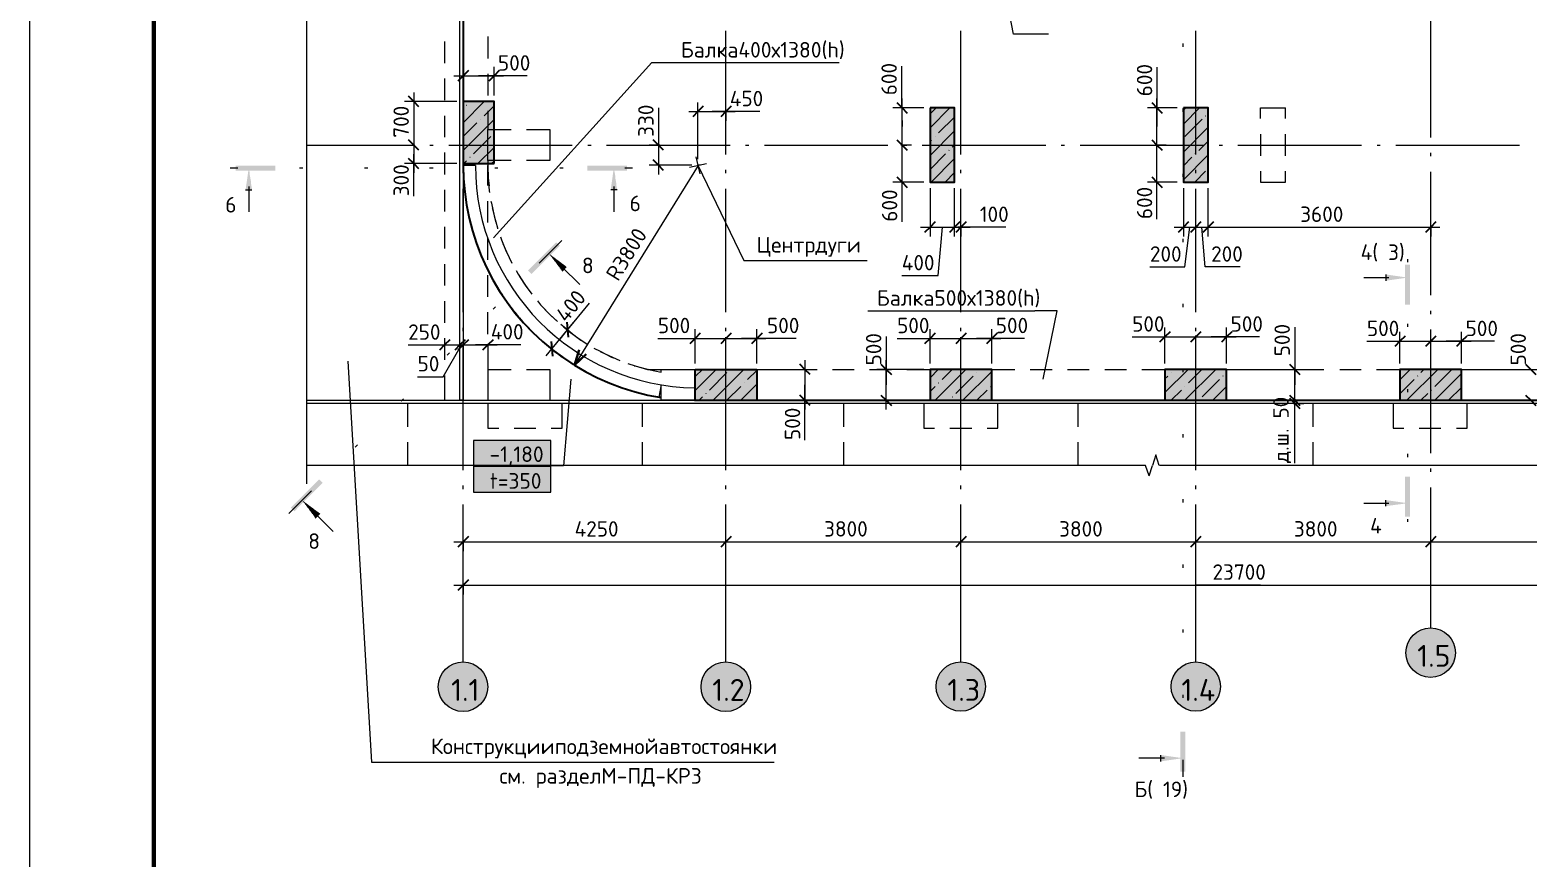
# Model space of a CAD drawing. Header units: millimetres. Extents: x -7003 to 53088, y -45042 to 39047.
# Drawn here: x -7003 to 17225, y -4392 to 8998 of the extents above; entities that cross this region are included whole.
import ezdxf

# ---------------------------------------------------------------- set-up
doc = ezdxf.new("R2010")
doc.units = ezdxf.units.MM
doc.styles.add('PDF ISOCPEUR', font='isocpeur.ttf')

msp = doc.modelspace()

# ---------------------------------------------------------------- hatches: boundary and pattern name
at = {"transparency": 33554559}
for points in [[(-3413, 6441), (-3418, 6441), (-3418, 6471), (-3422, 6471), (-3422, 6500), (-3426, 6500), (-3426, 6530), (-3430, 6530), (-3430, 6560), (-3435, 6560), (-3435, 6589), (-3439, 6589), (-3439, 6619), (-3443, 6619), (-3443, 6649), (-3447, 6649), (-3447, 6678), (-3451, 6678), (-3451, 6708), (-3456, 6708), (-3456, 6737), (-3460, 6737), (-3460, 6767), (-3464, 6767), (-3468, 6742), (-3515, 6416), (-3413, 6412)], [(2491, 6441), (2487, 6441), (2487, 6471), (2483, 6471), (2483, 6500), (2479, 6500), (2479, 6530), (2474, 6530), (2474, 6560), (2470, 6560), (2470, 6589), (2466, 6589), (2466, 6619), (2462, 6619), (2462, 6649), (2457, 6649), (2457, 6678), (2453, 6678), (2453, 6708), (2449, 6708), (2449, 6737), (2445, 6737), (2445, 6767), (2441, 6767), (2436, 6742), (2390, 6416), (2491, 6412)], [(1564, 5510), (1514, 5561), (1505, 5561), (1052, 5108), (1111, 5049), (1111, 5053), (1560, 5502)], [(15249, 4998), (14952, 5040), (14923, 5040), (14923, 4943), (15249, 4989), (15274, 4994)], [(-2271, 1675), (-2321, 1726), (-2330, 1726), (-2783, 1273), (-2723, 1214), (-2723, 1218), (-2275, 1667)], [(15249, 1349), (14952, 1392), (14923, 1392), (14923, 1298), (14991, 1307), (15020, 1311), (15054, 1315), (15084, 1320), (15118, 1324), (15147, 1328), (15181, 1332), (15211, 1337), (15245, 1341), (15274, 1345)], [(11642, -2778), (11317, -2731), (11287, -2731), (11287, -2829)]]:
    msp.add_hatch(color=7, dxfattribs=at).paths.add_polyline_path(points)
h = msp.add_hatch(color=7, dxfattribs=at)
h.paths.add_polyline_path([(1395, 5375), (1395, 5379), (1391, 5379)])
h.paths.add_polyline_path([(1399, 5370), (1399, 5375), (1395, 5375)])
h.paths.add_polyline_path([(1670, 5171), (1662, 5180), (1653, 5184), (1645, 5193), (1636, 5197), (1628, 5205), (1619, 5209), (1611, 5218), (1602, 5222), (1594, 5231), (1586, 5235), (1577, 5243), (1569, 5248), (1560, 5256), (1552, 5260), (1543, 5269), (1535, 5273), (1526, 5281), (1518, 5286), (1509, 5294), (1501, 5298), (1492, 5307), (1484, 5311), (1475, 5320), (1467, 5324), (1459, 5332), (1450, 5336), (1442, 5345), (1433, 5349), (1425, 5358), (1416, 5362), (1408, 5370), (1399, 5370), (1404, 5366), (1404, 5358), (1408, 5358), (1416, 5349), (1416, 5341), (1420, 5341), (1429, 5332), (1429, 5324), (1433, 5324), (1442, 5315), (1442, 5307), (1446, 5307), (1454, 5298), (1454, 5290), (1459, 5290), (1471, 5277), (1471, 5269), (1475, 5269), (1484, 5260), (1484, 5252), (1488, 5252), (1497, 5243), (1497, 5235), (1501, 5235), (1509, 5226), (1509, 5218), (1514, 5218), (1522, 5209), (1522, 5201), (1526, 5201), (1539, 5188), (1539, 5180), (1543, 5180), (1552, 5171), (1552, 5163), (1556, 5163), (1564, 5154), (1564, 5146), (1569, 5146), (1577, 5138), (1577, 5129), (1581, 5129), (1590, 5121), (1590, 5112), (1594, 5112), (1607, 5099), (1607, 5104), (1666, 5163)])
h = msp.add_hatch(color=7, dxfattribs=at)
h.paths.add_polyline_path([(-2596, 1387), (-2596, 1392), (-2601, 1392)])
h.paths.add_polyline_path([(-2592, 1383), (-2592, 1387), (-2596, 1387)])
h.paths.add_polyline_path([(-2317, 1180), (-2326, 1188), (-2334, 1193), (-2342, 1201), (-2351, 1205), (-2359, 1214), (-2368, 1218), (-2376, 1226), (-2385, 1231), (-2393, 1239), (-2402, 1243), (-2410, 1252), (-2419, 1256), (-2427, 1265), (-2436, 1269), (-2444, 1277), (-2453, 1281), (-2461, 1290), (-2469, 1294), (-2478, 1303), (-2486, 1307), (-2495, 1315), (-2503, 1320), (-2512, 1328), (-2520, 1332), (-2529, 1341), (-2537, 1345), (-2546, 1353), (-2554, 1358), (-2563, 1366), (-2571, 1370), (-2579, 1379), (-2588, 1383), (-2592, 1383), (-2592, 1375), (-2588, 1375), (-2579, 1366), (-2579, 1358), (-2575, 1358), (-2567, 1349), (-2567, 1341), (-2563, 1341), (-2554, 1332), (-2554, 1324), (-2550, 1324), (-2541, 1315), (-2541, 1307), (-2537, 1307), (-2529, 1298), (-2529, 1290), (-2524, 1290), (-2516, 1281), (-2516, 1273), (-2512, 1273), (-2503, 1265), (-2503, 1256), (-2499, 1256), (-2491, 1248), (-2491, 1239), (-2486, 1239), (-2478, 1231), (-2478, 1222), (-2474, 1222), (-2465, 1214), (-2465, 1205), (-2461, 1205), (-2453, 1197), (-2453, 1188), (-2448, 1188), (-2440, 1180), (-2440, 1171), (-2436, 1171), (-2427, 1163), (-2427, 1155), (-2423, 1155), (-2414, 1146), (-2414, 1138), (-2410, 1138), (-2402, 1129), (-2402, 1121), (-2397, 1121), (-2385, 1108), (-2385, 1112)])
at = {"true_color": 0xffffff, "transparency": 33554559}
for points in [[(15752, -678), (15685, -670), (15617, -670), (15549, -678), (15524, -691), (15511, -695), (15494, -704), (15482, -708), (15465, -716), (15452, -721), (15443, -729), (15435, -733), (15427, -742), (15418, -746), (15410, -754), (15401, -759), (15393, -767), (15384, -771), (15376, -780), (15367, -784), (15363, -793), (15355, -801), (15350, -809), (15338, -822), (15333, -831), (15321, -843), (15316, -852), (15304, -864), (15295, -890), (15291, -898), (15287, -911), (15283, -920), (15278, -932), (15274, -941), (15270, -953), (15266, -962), (15261, -991), (15249, -1068), (15253, -1072), (15253, -1097), (15257, -1097), (15257, -1123), (15261, -1123), (15261, -1148), (15266, -1148), (15266, -1173), (15270, -1173), (15270, -1182), (15274, -1182), (15274, -1195), (15278, -1195), (15278, -1203), (15283, -1203), (15283, -1216), (15287, -1216), (15287, -1224), (15291, -1224), (15291, -1237), (15295, -1237), (15295, -1245), (15300, -1245), (15300, -1258), (15304, -1258), (15304, -1271), (15308, -1271), (15321, -1284), (15321, -1292), (15325, -1292), (15338, -1305), (15338, -1313), (15342, -1313), (15355, -1326), (15355, -1334), (15359, -1334), (15367, -1343), (15367, -1351), (15376, -1351), (15384, -1360), (15393, -1364), (15401, -1372), (15410, -1377), (15418, -1385), (15427, -1389), (15435, -1398), (15443, -1402), (15452, -1411), (15465, -1415), (15482, -1423), (15494, -1427), (15511, -1436), (15524, -1440), (15549, -1453), (15617, -1461), (15685, -1466), (15685, -1461), (15752, -1453), (15765, -1449), (15782, -1440), (15795, -1436), (15812, -1427), (15824, -1423), (15858, -1406), (15867, -1398), (15875, -1394), (15884, -1385), (15892, -1381), (15901, -1372), (15909, -1368), (15918, -1360), (15926, -1355), (15947, -1334), (15951, -1326), (15964, -1313), (15968, -1305), (15981, -1292), (15985, -1284), (15994, -1275), (16002, -1258), (16006, -1245), (16011, -1237), (16015, -1224), (16019, -1216), (16023, -1203), (16028, -1195), (16036, -1169), (16045, -1102), (16049, -1034), (16045, -1034), (16045, -1000), (16040, -1000), (16040, -966), (16036, -966), (16036, -953), (16032, -953), (16032, -941), (16028, -941), (16028, -932), (16023, -932), (16023, -920), (16019, -920), (16019, -911), (16015, -911), (16015, -898), (16011, -898), (16011, -890), (16006, -890), (16006, -877), (16002, -877), (16002, -869), (15998, -869), (15998, -860), (15989, -852), (15985, -852), (15985, -843), (15973, -831), (15968, -831), (15968, -822), (15956, -809), (15951, -809), (15951, -801), (15926, -776), (15918, -771), (15909, -763), (15901, -759), (15892, -750), (15884, -746), (15875, -738), (15867, -733), (15858, -725), (15824, -708), (15812, -704), (15795, -695), (15782, -691), (15765, -682)], [(104, -1229), (36, -1220), (-31, -1220), (-99, -1229), (-125, -1241), (-137, -1245), (-154, -1254), (-167, -1258), (-184, -1267), (-196, -1271), (-205, -1279), (-213, -1284), (-222, -1292), (-230, -1296), (-239, -1305), (-247, -1309), (-256, -1317), (-264, -1322), (-273, -1330), (-281, -1334), (-285, -1343), (-294, -1351), (-298, -1360), (-311, -1372), (-315, -1381), (-328, -1394), (-332, -1402), (-345, -1415), (-353, -1440), (-357, -1449), (-362, -1461), (-366, -1470), (-370, -1482), (-374, -1491), (-378, -1504), (-383, -1512), (-387, -1542), (-400, -1618), (-395, -1622), (-395, -1648), (-391, -1648), (-391, -1673), (-387, -1673), (-387, -1698), (-383, -1698), (-383, -1724), (-378, -1724), (-378, -1732), (-374, -1732), (-374, -1745), (-370, -1745), (-370, -1753), (-366, -1753), (-366, -1766), (-362, -1766), (-362, -1775), (-357, -1775), (-357, -1787), (-353, -1787), (-353, -1796), (-349, -1796), (-349, -1808), (-345, -1808), (-345, -1821), (-340, -1821), (-332, -1830), (-332, -1838), (-328, -1838), (-319, -1846), (-319, -1855), (-315, -1855), (-307, -1863), (-307, -1872), (-302, -1872), (-294, -1880), (-294, -1889), (-290, -1889), (-281, -1897), (-281, -1906), (-273, -1906), (-264, -1914), (-256, -1918), (-247, -1927), (-239, -1931), (-230, -1940), (-222, -1944), (-213, -1952), (-205, -1957), (-196, -1965), (-171, -1973), (-163, -1978), (-150, -1982), (-141, -1986), (-129, -1990), (-120, -1995), (-108, -1999), (-99, -2003), (-31, -2012), (36, -2016), (36, -2012), (104, -2003), (129, -1995), (138, -1990), (151, -1986), (159, -1982), (172, -1978), (180, -1973), (193, -1969), (210, -1961), (218, -1952), (227, -1948), (235, -1940), (244, -1935), (252, -1927), (261, -1923), (269, -1914), (278, -1910), (295, -1893), (299, -1885), (307, -1876), (311, -1868), (320, -1859), (324, -1851), (333, -1842), (337, -1834), (345, -1825), (354, -1808), (358, -1796), (362, -1787), (366, -1775), (371, -1766), (375, -1753), (379, -1745), (388, -1720), (396, -1652), (400, -1584), (396, -1584), (396, -1550), (392, -1550), (392, -1516), (388, -1516), (388, -1504), (383, -1504), (383, -1491), (379, -1491), (379, -1482), (375, -1482), (375, -1470), (371, -1470), (371, -1461), (366, -1461), (366, -1449), (362, -1449), (362, -1440), (358, -1440), (358, -1427), (354, -1427), (354, -1419), (350, -1419), (350, -1411), (341, -1402), (337, -1402), (337, -1394), (324, -1381), (320, -1381), (320, -1372), (307, -1360), (303, -1360), (303, -1351), (278, -1326), (269, -1322), (261, -1313), (252, -1309), (244, -1300), (235, -1296), (227, -1288), (218, -1284), (210, -1275), (176, -1258), (163, -1254), (146, -1245), (134, -1241), (117, -1233)], [(4354, -1229), (4286, -1220), (4218, -1220), (4184, -1224), (4146, -1229), (4112, -1245), (4100, -1250), (4066, -1267), (4053, -1271), (4045, -1279), (4036, -1284), (4028, -1292), (4019, -1296), (4011, -1305), (4002, -1309), (3994, -1317), (3985, -1322), (3977, -1330), (3969, -1334), (3964, -1343), (3956, -1351), (3952, -1360), (3939, -1372), (3935, -1381), (3922, -1394), (3918, -1402), (3905, -1415), (3897, -1440), (3892, -1449), (3888, -1461), (3884, -1470), (3880, -1482), (3875, -1491), (3871, -1504), (3867, -1512), (3863, -1542), (3850, -1618), (3854, -1622), (3854, -1648), (3858, -1648), (3858, -1673), (3863, -1673), (3863, -1698), (3867, -1698), (3867, -1724), (3871, -1724), (3871, -1732), (3875, -1732), (3875, -1745), (3880, -1745), (3880, -1753), (3884, -1753), (3884, -1766), (3888, -1766), (3888, -1775), (3892, -1775), (3892, -1787), (3897, -1787), (3897, -1796), (3901, -1796), (3901, -1808), (3905, -1808), (3905, -1821), (3909, -1821), (3918, -1830), (3918, -1838), (3922, -1838), (3930, -1846), (3930, -1855), (3935, -1855), (3943, -1863), (3943, -1872), (3947, -1872), (3956, -1880), (3956, -1889), (3960, -1889), (3969, -1897), (3969, -1906), (3977, -1906), (3985, -1914), (3994, -1918), (4002, -1927), (4011, -1931), (4019, -1940), (4028, -1944), (4036, -1952), (4045, -1957), (4053, -1965), (4066, -1969), (4074, -1973), (4087, -1978), (4096, -1982), (4108, -1986), (4117, -1990), (4129, -1995), (4146, -2003), (4184, -2007), (4218, -2012), (4286, -2016), (4286, -2012), (4354, -2003), (4379, -1995), (4388, -1990), (4400, -1986), (4409, -1982), (4421, -1978), (4430, -1973), (4443, -1969), (4460, -1961), (4468, -1952), (4476, -1948), (4485, -1940), (4493, -1935), (4502, -1927), (4510, -1923), (4519, -1914), (4527, -1910), (4544, -1893), (4548, -1885), (4557, -1876), (4561, -1868), (4570, -1859), (4574, -1851), (4582, -1842), (4587, -1834), (4595, -1825), (4603, -1808), (4608, -1796), (4612, -1787), (4616, -1775), (4620, -1766), (4625, -1753), (4629, -1745), (4637, -1720), (4646, -1652), (4650, -1584), (4646, -1584), (4646, -1550), (4642, -1550), (4642, -1516), (4637, -1516), (4637, -1504), (4633, -1504), (4633, -1491), (4629, -1491), (4629, -1482), (4625, -1482), (4625, -1470), (4620, -1470), (4620, -1461), (4616, -1461), (4616, -1449), (4612, -1449), (4612, -1440), (4608, -1440), (4608, -1427), (4603, -1427), (4603, -1419), (4599, -1419), (4599, -1411), (4591, -1402), (4587, -1402), (4587, -1394), (4574, -1381), (4570, -1381), (4570, -1372), (4557, -1360), (4553, -1360), (4553, -1351), (4527, -1326), (4519, -1322), (4510, -1313), (4502, -1309), (4493, -1300), (4485, -1296), (4476, -1288), (4468, -1284), (4460, -1275), (4426, -1258), (4413, -1254), (4396, -1245), (4383, -1241), (4366, -1233)], [(8155, -1229), (8087, -1220), (8019, -1220), (7985, -1224), (7947, -1229), (7922, -1241), (7909, -1245), (7892, -1254), (7880, -1258), (7863, -1267), (7850, -1271), (7837, -1284), (7829, -1288), (7816, -1300), (7808, -1305), (7795, -1317), (7786, -1322), (7778, -1330), (7770, -1334), (7765, -1343), (7757, -1351), (7753, -1360), (7740, -1372), (7736, -1381), (7723, -1394), (7719, -1402), (7706, -1415), (7702, -1427), (7693, -1444), (7689, -1457), (7681, -1474), (7676, -1487), (7664, -1512), (7659, -1550), (7651, -1618), (7655, -1622), (7655, -1656), (7659, -1656), (7659, -1690), (7664, -1690), (7664, -1724), (7668, -1724), (7668, -1732), (7672, -1732), (7672, -1741), (7676, -1741), (7676, -1749), (7681, -1749), (7681, -1762), (7685, -1762), (7685, -1770), (7689, -1770), (7689, -1779), (7693, -1779), (7693, -1791), (7698, -1791), (7698, -1800), (7702, -1800), (7702, -1808), (7706, -1808), (7706, -1821), (7710, -1821), (7719, -1830), (7719, -1838), (7723, -1838), (7731, -1846), (7731, -1855), (7736, -1855), (7744, -1863), (7744, -1872), (7748, -1872), (7757, -1880), (7757, -1889), (7761, -1889), (7770, -1897), (7770, -1906), (7778, -1906), (7786, -1914), (7795, -1918), (7808, -1931), (7816, -1935), (7829, -1948), (7837, -1952), (7850, -1965), (7875, -1973), (7884, -1978), (7897, -1982), (7905, -1986), (7918, -1990), (7926, -1995), (7939, -1999), (7947, -2003), (7985, -2007), (8019, -2012), (8087, -2016), (8087, -2012), (8155, -2003), (8180, -1995), (8189, -1990), (8201, -1986), (8210, -1982), (8222, -1978), (8231, -1973), (8244, -1969), (8261, -1961), (8269, -1952), (8277, -1948), (8290, -1935), (8299, -1931), (8311, -1918), (8320, -1914), (8341, -1893), (8345, -1885), (8354, -1876), (8358, -1868), (8366, -1859), (8371, -1851), (8379, -1842), (8383, -1834), (8392, -1825), (8409, -1791), (8413, -1779), (8421, -1762), (8426, -1749), (8434, -1732), (8438, -1720), (8447, -1652), (8451, -1584), (8447, -1584), (8447, -1550), (8443, -1550), (8443, -1516), (8438, -1516), (8438, -1504), (8434, -1504), (8434, -1495), (8430, -1495), (8430, -1487), (8426, -1487), (8426, -1474), (8421, -1474), (8421, -1466), (8417, -1466), (8417, -1457), (8413, -1457), (8413, -1444), (8409, -1444), (8409, -1436), (8404, -1436), (8404, -1427), (8400, -1427), (8400, -1419), (8396, -1419), (8396, -1411), (8388, -1402), (8383, -1402), (8383, -1394), (8371, -1381), (8366, -1381), (8366, -1372), (8354, -1360), (8349, -1360), (8349, -1351), (8320, -1322), (8311, -1317), (8299, -1305), (8290, -1300), (8277, -1288), (8269, -1284), (8261, -1275), (8227, -1258), (8214, -1254), (8197, -1245), (8184, -1241), (8167, -1233)], [(11956, -1229), (11888, -1220), (11816, -1220), (11748, -1229), (11723, -1241), (11710, -1245), (11693, -1254), (11681, -1258), (11664, -1267), (11651, -1271), (11642, -1279), (11634, -1284), (11626, -1292), (11617, -1296), (11609, -1305), (11600, -1309), (11592, -1317), (11583, -1322), (11575, -1330), (11566, -1334), (11562, -1343), (11554, -1351), (11549, -1360), (11537, -1372), (11532, -1381), (11520, -1394), (11515, -1402), (11503, -1415), (11494, -1440), (11490, -1449), (11486, -1461), (11482, -1470), (11477, -1482), (11473, -1491), (11469, -1504), (11465, -1512), (11460, -1550), (11452, -1618), (11456, -1622), (11456, -1656), (11460, -1656), (11460, -1690), (11465, -1690), (11465, -1724), (11469, -1724), (11469, -1732), (11473, -1732), (11473, -1745), (11477, -1745), (11477, -1753), (11482, -1753), (11482, -1766), (11486, -1766), (11486, -1775), (11490, -1775), (11490, -1787), (11494, -1787), (11494, -1796), (11499, -1796), (11499, -1808), (11503, -1808), (11503, -1821), (11507, -1821), (11515, -1830), (11515, -1838), (11520, -1838), (11528, -1846), (11528, -1855), (11532, -1855), (11541, -1863), (11541, -1872), (11545, -1872), (11554, -1880), (11554, -1889), (11558, -1889), (11566, -1897), (11566, -1906), (11575, -1906), (11583, -1914), (11592, -1918), (11600, -1927), (11609, -1931), (11617, -1940), (11626, -1944), (11634, -1952), (11642, -1957), (11651, -1965), (11676, -1973), (11685, -1978), (11697, -1982), (11706, -1986), (11719, -1990), (11727, -1995), (11740, -1999), (11748, -2003), (11816, -2012), (11888, -2016), (11888, -2012), (11956, -2003), (11981, -1995), (11990, -1990), (12002, -1986), (12011, -1982), (12023, -1978), (12032, -1973), (12045, -1969), (12062, -1961), (12070, -1952), (12078, -1948), (12091, -1935), (12100, -1931), (12112, -1918), (12121, -1914), (12142, -1893), (12146, -1885), (12155, -1876), (12159, -1868), (12167, -1859), (12172, -1851), (12180, -1842), (12184, -1834), (12193, -1825), (12210, -1791), (12214, -1779), (12222, -1762), (12227, -1749), (12235, -1732), (12239, -1720), (12248, -1652), (12252, -1584), (12248, -1584), (12248, -1550), (12244, -1550), (12244, -1516), (12239, -1516), (12239, -1504), (12235, -1504), (12235, -1495), (12231, -1495), (12231, -1487), (12227, -1487), (12227, -1474), (12222, -1474), (12222, -1466), (12218, -1466), (12218, -1457), (12214, -1457), (12214, -1444), (12210, -1444), (12210, -1436), (12205, -1436), (12205, -1427), (12201, -1427), (12201, -1419), (12197, -1419), (12197, -1411), (12188, -1402), (12184, -1402), (12184, -1394), (12172, -1381), (12167, -1381), (12167, -1372), (12155, -1360), (12150, -1360), (12150, -1351), (12121, -1322), (12112, -1317), (12100, -1305), (12091, -1300), (12078, -1288), (12070, -1284), (12062, -1275), (12028, -1258), (12015, -1254), (11998, -1245), (11985, -1241), (11968, -1233)]]:
    msp.add_hatch(color=7, dxfattribs=at).paths.add_polyline_path(points)

# ---------------------------------------------------------------- linework, layer by layer
at = {"color": 7, "lineweight": 20}
msp.add_lwpolyline([(-7003, -45042), (-7003, 39046)], dxfattribs=at)
at = {"color": 7, "lineweight": 80}
msp.add_lwpolyline([(51890, 38550), (51890, -44539), (-5002, -44539), (-5002, 38550)], close=True, dxfattribs=at)
at = {"color": 253, "lineweight": 9, "true_color": 0xaaaaaa}
for points in [[(-48, 3010), (-48, 34066), (-2533, 34066)], [(-2533, 3010), (-48, 3010)], [(-899, 2960), (-2533, 2960)], [(2902, 2960), (-899, 2960)], [(6153, 2960), (2902, 2960)], [(9950, 2960), (6153, 2960)], [(13743, 2960), (9950, 2960)], [(17540, 2960), (13743, 2960)]]:
    msp.add_lwpolyline(points, dxfattribs=at)
at = {"color": 9, "lineweight": 9, "true_color": 0xc0c0c0}
for points in [[(-2533, 18909), (-2706, 18850), (-2533, 18795), (-2533, 1957)], [(-2533, 1956), (-2533, 1660)], [(11097, 1787), (11038, 1956), (-2532, 1956)], [(11097, 1787), (11152, 1956)], [(11207, 2130), (11152, 1956)], [(11262, 1956), (11207, 2130)], [(25133, 1956), (24837, 1956), (11263, 1956)]]:
    msp.add_lwpolyline(points, dxfattribs=at)
at = {"color": 7, "lineweight": 30}
for points in [[(3, 10562), (3, 7840)], [(87, 8340), (3, 8255), (-82, 8170)], [(587, 8340), (502, 8255), (418, 8170)], [(-713, 7755), (-797, 7840), (-882, 7925)], [(3884, 7764), (3800, 7679), (3715, 7595)], [(4337, 7764), (4253, 7679), (4168, 7595)], [(7017, 7823), (7101, 7739), (7186, 7654)], [(11140, 7823), (11224, 7739), (11309, 7654)], [(-713, 7053), (-797, 7137), (-882, 7222)], [(3245, 7053), (3161, 7137), (3076, 7222)], [(7017, 7222), (7101, 7137), (7186, 7053)], [(11140, 7222), (11224, 7137), (11309, 7053)], [(-713, 6752), (-797, 6837), (-882, 6922)], [(3, 6837), (3, 6807), (7, 6591), (28, 6380), (58, 6168), (100, 5957), (155, 5749), (219, 5546), (295, 5343), (384, 5148), (481, 4958), (591, 4776), (714, 4598), (841, 4424), (981, 4263), (1129, 4107), (1285, 3959), (1450, 3823), (1624, 3696), (1802, 3578), (1988, 3468), (2178, 3370), (2377, 3286), (2576, 3209), (2784, 3146), (2991, 3095), (3203, 3057)], [(3245, 6727), (3161, 6812), (3076, 6896)], [(7017, 6625), (7101, 6536), (7186, 6452)], [(11140, 6625), (11224, 6536), (11309, 6452)], [(7639, 5893), (7554, 5808), (7465, 5724)], [(8037, 5893), (7952, 5808), (7867, 5724)], [(8138, 5893), (8054, 5808), (7969, 5724)], [(11736, 5893), (11652, 5808), (11567, 5724)], [(11935, 5893), (11851, 5808), (11766, 5724)], [(12138, 5893), (12054, 5808), (11965, 5724)], [(15736, 5893), (15652, 5808), (15567, 5724)], [(1679, 4272), (1692, 4153), (1704, 4031)], [(11436, 4119), (11351, 4035), (11267, 3950)], [(11935, 4119), (11851, 4035), (11766, 3950)], [(12435, 4119), (12350, 4035), (12265, 3950)], [(-213, 3988), (-298, 3904), (-382, 3819)], [(37, 3988), (-48, 3904), (-133, 3819)], [(87, 3988), (3, 3904), (-82, 3819)], [(490, 3988), (401, 3904), (316, 3819)], [(1425, 3959), (1438, 3840), (1450, 3722)], [(3838, 4094), (3753, 4009), (3668, 3925)], [(4337, 4094), (4253, 4009), (4168, 3925)], [(4837, 4094), (4752, 4009), (4667, 3925)], [(7639, 4094), (7554, 4009), (7465, 3925)], [(8138, 4094), (8054, 4009), (7969, 3925)], [(8638, 4094), (8553, 4009), (8469, 3925)], [(15237, 4047), (15152, 3963), (15068, 3878)], [(15736, 4047), (15652, 3963), (15567, 3878)], [(16236, 4047), (16151, 3963), (16067, 3878)], [(3745, 3010), (3753, 3010), (3753, 3510)], [(3753, 3510), (4752, 3510)], [(4752, 3510), (4752, 3010)], [(5616, 3425), (5531, 3510), (5446, 3595)], [(6758, 3595), (6843, 3510), (6928, 3425)], [(13366, 3595), (13451, 3510), (13535, 3425)], [(17184, 3595), (17269, 3510), (17353, 3425)], [(3199, 3057), (3186, 3057), (3169, 3061)], [(3753, 3010), (4752, 3010), (7554, 3010)], [(5616, 2926), (5531, 3010), (5446, 3095)], [(6758, 3095), (6843, 3010), (6928, 2926)], [(8553, 3010), (11351, 3010)], [(12350, 3010), (15152, 3010)], [(13366, 3095), (13451, 3010), (13535, 2926)], [(13366, 3044), (13451, 2960), (13535, 2875)], [(16151, 3010), (18953, 3010)], [(17184, 3095), (17269, 3010), (17353, 2926)], [(87, 805), (3, 720), (-82, 636)], [(4337, 805), (4253, 720), (4168, 636)], [(8138, 805), (8054, 720), (7969, 636)], [(11935, 805), (11851, 720), (11766, 636)], [(15736, 805), (15652, 720), (15567, 636)], [(87, 107), (3, 18), (-82, -67)]]:
    msp.add_lwpolyline(points, dxfattribs=at)
at = {"color": 7, "lineweight": 18}
for points in [[(8905, 8928), (8727, 9859)], [(9472, 8928), (8905, 8928)], [(-145, 8255), (655, 8255)], [(3, 7938), (3, 8255), (3, 8403)], [(464, 8255), (253, 8255)], [(1036, 8255), (464, 8255)], [(502, 7938), (502, 8255), (502, 8403)], [(7093, 8412), (7093, 7840)], [(11224, 8395), (11224, 7827)], [(-99, 7840), (-797, 7840), (-945, 7840)], [(-797, 7988), (-797, 7138)], [(3800, 6909), (3800, 7679), (3800, 7827)], [(7093, 7840), (7101, 7438)], [(7254, 7137), (7101, 7137), (7101, 7887)], [(11372, 7137), (11224, 7137), (11224, 7887)], [(11224, 7827), (11224, 7438)], [(3161, 7739), (3161, 7167)], [(3652, 7679), (4401, 7679)], [(4214, 7679), (4028, 7679)], [(4803, 7679), (4215, 7679)], [(4253, 7700), (4253, 7679), (4253, 7531)], [(7453, 7739), (7101, 7739), (6953, 7739)], [(11550, 7739), (11224, 7739), (11072, 7739)], [(3161, 7290), (3161, 6659)], [(-945, 7137), (-797, 7137), (-797, 6689)], [(-797, 7137), (-776, 7137)], [(3182, 7137), (3161, 7137), (3012, 7137)], [(3161, 7167), (3161, 6977)], [(7101, 7137), (7084, 7137)], [(7101, 6388), (7101, 7137)], [(11224, 7137), (11203, 7137)], [(11224, 6388), (11224, 7137)], [(-99, 6837), (-797, 6837), (-945, 6837)], [(-797, 6875), (-797, 6989)], [(-797, 6308), (-797, 6875)], [(401, 6807), (409, 6604), (422, 6477)], [(3702, 6812), (3161, 6812), (3012, 6812)], [(7101, 6464), (7101, 6837)], [(11224, 6507), (11224, 6837)], [(7453, 6536), (7101, 6536), (6953, 6536)], [(7101, 5897), (7101, 6464)], [(7554, 6439), (7554, 5808), (7554, 5660)], [(7952, 5808), (7952, 6439)], [(11550, 6536), (11224, 6536), (11072, 6536)], [(11224, 5940), (11224, 6507)], [(11652, 6439), (11652, 5808), (11652, 5660)], [(12054, 5808), (12054, 6439)], [(451, 6232), (460, 6198), (502, 5995), (532, 5889)], [(8054, 5830), (8054, 5808), (8054, 5660)], [(11851, 5808), (11851, 5830)], [(15652, 5830), (15652, 5808), (15652, 5660)], [(608, 5652), (621, 5605), (701, 5415), (744, 5330)], [(7402, 5808), (7952, 5808)], [(7685, 5025), (7753, 5808)], [(7952, 5660), (7952, 5808), (8202, 5808)], [(8261, 5808), (8003, 5808)], [(8782, 5808), (8261, 5808)], [(11504, 5808), (11851, 5808)], [(11677, 5165), (11753, 5808)], [(11851, 5660), (11851, 5808), (12054, 5808)], [(12003, 5165), (11952, 5808)], [(12054, 5660), (12054, 5808), (15800, 5808)], [(858, 5110), (892, 5051), (1002, 4881), (1048, 4814)], [(11110, 5165), (11677, 5165)], [(12570, 5165), (12003, 5165)], [(7097, 5025), (7685, 5025)], [(1205, 4619), (1256, 4555), (1395, 4407), (1442, 4361)], [(2039, 4581), (1671, 4128)], [(1345, 3726), (1785, 4268)], [(1671, 4128), (1565, 3997)], [(1582, 4242), (1692, 4153), (1806, 4056)], [(1628, 4196), (1700, 4136), (1865, 4014), (1908, 3984)], [(3753, 3607), (3753, 4009), (3753, 4162)], [(4752, 3607), (4752, 4009), (4752, 4162)], [(7554, 3607), (7554, 4009), (7554, 4162)], [(8553, 3607), (8553, 4009), (8553, 4162)], [(11351, 3607), (11351, 4035), (11351, 4187)], [(12350, 3607), (12350, 4035), (12350, 4187)], [(13451, 4191), (13451, 3624)], [(-886, 3904), (-319, 3904)], [(-446, 3904), (-48, 3904)], [(-319, 3391), (-23, 3904)], [(-319, 3904), (-171, 3904)], [(-298, 3925), (-298, 3904), (-298, 3755)], [(-48, 3904), (-48, 3925)], [(-48, 3755), (-48, 3904), (3, 3904)], [(3, 3904), (3, 3925)], [(3, 3755), (3, 3904), (553, 3904)], [(350, 3904), (202, 3904)], [(938, 3904), (350, 3904)], [(401, 3925), (401, 3904), (401, 3755)], [(1328, 3929), (1438, 3840), (1556, 3747)], [(3152, 4009), (3719, 4009)], [(3601, 4009), (4253, 4009)], [(3719, 4009), (4003, 4009)], [(4253, 4009), (4253, 4031)], [(4253, 3861), (4253, 4009), (4900, 4009)], [(4820, 4009), (4502, 4009)], [(5387, 4009), (4820, 4009)], [(6843, 4039), (6843, 3472)], [(7021, 4009), (7588, 4009)], [(7402, 4009), (8054, 4009)], [(7588, 4009), (7804, 4009)], [(8054, 4009), (8054, 4031)], [(8054, 3861), (8054, 4009), (8701, 4009)], [(8515, 4009), (8303, 4009)], [(9082, 4009), (8515, 4009)], [(10822, 4035), (11389, 4035)], [(11203, 4035), (11851, 4035)], [(11389, 4035), (11601, 4035)], [(11851, 4035), (11851, 4056)], [(11851, 3887), (11851, 4035), (12502, 4035)], [(12316, 4035), (12100, 4035)], [(12883, 4035), (12316, 4035)], [(14619, 3963), (15190, 3963)], [(15000, 3963), (15652, 3963)], [(15152, 3607), (15152, 3963), (15152, 4115)], [(15190, 3963), (15402, 3963)], [(15652, 3963), (15652, 3984)], [(15652, 3815), (15652, 3963), (16304, 3963)], [(16113, 3963), (15902, 3963)], [(16685, 3963), (16113, 3963)], [(16151, 3607), (16151, 3963), (16151, 4115)], [(2119, 3853), (2217, 3802), (2403, 3709), (2432, 3696)], [(5531, 3658), (5531, 2858)], [(6843, 2858), (6843, 3658)], [(2665, 3607), (2784, 3565), (2983, 3510)], [(2983, 3510), (3203, 3510), (3753, 3510)], [(4854, 3510), (5531, 3510), (5679, 3510)], [(7453, 3510), (6843, 3510), (6691, 3510)], [(6843, 3472), (6843, 3260)], [(12452, 3510), (13451, 3510), (13599, 3510)], [(13451, 3624), (13451, 3260)], [(13599, 3010), (13451, 3010), (13451, 3510)], [(16253, 3510), (17269, 3510), (17417, 3510)], [(-734, 3391), (-319, 3391)], [(5531, 2938), (5531, 3260)], [(5552, 3010), (5531, 3010), (5379, 3010)], [(5531, 2367), (5531, 2938)], [(7453, 3010), (6843, 3010), (6691, 3010)], [(13451, 3010), (13430, 3010)], [(13430, 2960), (13451, 2960), (13599, 2960)], [(13451, 3027), (13451, 2985)], [(13451, 1995), (13451, 3027)], [(13451, 2807), (13451, 3010)], [(16253, 3010), (17269, 3010), (17417, 3010)], [(3, 742), (3, 720), (3, 568)], [(4253, 720), (4253, 742)], [(8054, 720), (8054, 742)], [(11851, 720), (11851, 742)], [(15652, 720), (15652, 742)], [(-145, 720), (4252, 720)], [(4253, 568), (4253, 720), (8054, 720)], [(8054, 568), (8054, 720), (11850, 720)], [(11851, 568), (11851, 720), (15652, 720)], [(15652, 568), (15652, 720), (19453, 720)], [(-145, 18), (23850, 18)], [(3, 39), (3, 18), (3, -130)], [(12020, 18), (11851, 18)], [(12900, 18), (12020, 18)]]:
    msp.add_lwpolyline(points, dxfattribs=at)
at = {"color": 7, "lineweight": 9}
for points in [[(15652, 7260), (15652, 9258)], [(3, 6985), (3, 8983)], [(4253, 6985), (4253, 8983)], [(8054, 6985), (8054, 8983)], [(11851, 6985), (11851, 8983)], [(-298, 8814), (-298, 8462)], [(401, 8890), (401, 8539)], [(401, 8289), (401, 7938)], [(494, 5639), (3055, 8471)], [(3055, 8471), (3385, 8471)], [(3385, 8471), (6085, 8471)], [(-298, 8213), (-298, 7861)], [(3, 7497), (341, 7840)], [(58, 7781), (62, 7781)], [(113, 7836), (117, 7840)], [(341, 7612), (502, 7772)], [(-298, 7612), (-298, 7264)], [(3, 7049), (502, 7548)], [(282, 7557), (286, 7557)], [(401, 7688), (401, 7387)], [(7554, 7417), (7876, 7739)], [(7554, 7641), (7652, 7739)], [(7554, 7565), (7554, 7739), (7952, 7739)], [(7690, 7332), (7952, 7590)], [(7952, 7565), (7952, 7739)], [(11652, 7476), (11914, 7739)], [(11652, 7700), (11690, 7739)], [(11652, 7565), (11652, 7739), (12054, 7739)], [(11677, 7273), (11956, 7557)], [(12011, 7612), (12016, 7612)], [(12054, 7565), (12054, 7739)], [(12900, 7565), (12900, 7739), (13303, 7739)], [(13303, 7565), (13303, 7739)], [(3, 7273), (227, 7497)], [(172, 6994), (451, 7273)], [(401, 6888), (401, 7387), (777, 7387)], [(1027, 7387), (1404, 7387), (1404, 6888)], [(7554, 6968), (7952, 7366)], [(7554, 7315), (7554, 6964)], [(7635, 7273), (7639, 7277)], [(7952, 6964), (7952, 7315)], [(11652, 7023), (12054, 7425)], [(11652, 7315), (11652, 6964)], [(12054, 6964), (12054, 7315)], [(12900, 7315), (12900, 6964)], [(13303, 6964), (13303, 7315)], [(-2533, 7137), (-2033, 7137)], [(-2033, 7137), (-785, 7137)], [(-535, 7137), (-480, 7137)], [(-230, 7137), (1768, 7137)], [(240, 6837), (502, 7099)], [(2018, 7137), (2073, 7137)], [(2322, 7137), (4320, 7137)], [(4570, 7137), (4625, 7137)], [(4875, 7137), (6873, 7137)], [(7122, 7137), (7178, 7137)], [(7427, 7137), (9425, 7137)], [(7554, 7193), (7580, 7218)], [(7859, 7049), (7863, 7053)], [(7914, 7104), (7952, 7142)], [(9675, 7137), (9730, 7137)], [(9980, 7137), (11978, 7137)], [(11901, 7049), (12054, 7201)], [(12227, 7137), (12282, 7137)], [(12532, 7137), (14530, 7137)], [(14784, 7137), (14835, 7137)], [(15085, 7137), (17087, 7137)], [(-298, 7015), (-298, 6663)], [(202, 6807), (3, 6807), (3, 3011), (3203, 3011)], [(15, 6837), (58, 6879)], [(113, 6939), (117, 6939)], [(777, 6888), (401, 6888)], [(401, 6888), (401, 6807)], [(401, 6481), (401, 6807)], [(401, 6807), (409, 6604), (426, 6397), (430, 6367)], [(464, 6837), (502, 6875)], [(1404, 6888), (1027, 6888)], [(3804, 6807), (1802, 3578)], [(3664, 6778), (3939, 6841)], [(3834, 6672), (3770, 6947)], [(3842, 6812), (3800, 6812), (3800, 6769)], [(3800, 6812), (4540, 5271), (6538, 5271)], [(7554, 6744), (7804, 6994)], [(7571, 6536), (7952, 6917)], [(11652, 6575), (12054, 6977)], [(11652, 6799), (11787, 6939)], [(11846, 6994), (11846, 6998)], [(15652, 6955), (15652, 7010)], [(3, 6680), (3, 6735)], [(4253, 6680), (4253, 6735)], [(7554, 6714), (7554, 6536)], [(7800, 6536), (7952, 6693)], [(7952, 6536), (7952, 6714)], [(8054, 6680), (8054, 6735)], [(11652, 6714), (11652, 6536)], [(11838, 6536), (12011, 6714)], [(11851, 6680), (11851, 6735)], [(12054, 6536), (12054, 6714)], [(12900, 6714), (12900, 6536)], [(13303, 6536), (13303, 6714)], [(15652, 4708), (15652, 6706)], [(-3515, 6414), (-3413, 6414)], [(-3464, 6469), (-3464, 6058)], [(-298, 6414), (-298, 6062)], [(3, 4433), (3, 6431)], [(24, 6431), (28, 6384)], [(28, 6384), (28, 6380), (32, 6350)], [(2492, 6414), (2390, 6414)], [(2441, 6469), (2441, 6058)], [(4253, 4433), (4253, 6431)], [(7554, 6536), (7952, 6536)], [(8054, 4433), (8054, 6431)], [(11652, 6536), (12054, 6536)], [(11851, 4433), (11851, 6431)], [(12900, 6536), (13303, 6536)], [(45, 6240), (58, 6172)], [(58, 6172), (58, 6168), (66, 6117)], [(401, 5885), (401, 6232)], [(473, 6122), (502, 5990), (557, 5796), (561, 5783)], [(83, 6041), (96, 5961), (100, 5961)], [(100, 5956), (113, 5897)], [(130, 5838), (151, 5758), (151, 5753)], [(-298, 5813), (-298, 5465)], [(151, 5753), (172, 5686)], [(189, 5635), (214, 5554), (219, 5550)], [(401, 5283), (401, 5631)], [(219, 5546), (244, 5478)], [(261, 5436), (291, 5351), (295, 5351)], [(295, 5347), (329, 5275)], [(646, 5546), (705, 5410), (790, 5228)], [(-298, 5212), (-298, 4864)], [(341, 5241), (379, 5161), (379, 5156)], [(384, 5152), (422, 5080)], [(1599, 5169), (1891, 4881)], [(1671, 5169), (1603, 5097)], [(401, 4682), (401, 5034)], [(435, 5051), (477, 4970), (481, 4966)], [(481, 4962), (523, 4890)], [(540, 4864), (587, 4784), (587, 4780)], [(917, 5013), (1006, 4873), (1116, 4725)], [(14975, 4991), (14568, 4991)], [(14924, 5042), (14924, 4941)], [(-298, 4615), (-298, 4263)], [(591, 4780), (638, 4708)], [(655, 4682), (705, 4606), (710, 4602)], [(401, 4081), (401, 4433)], [(710, 4602), (765, 4530)], [(777, 4509), (832, 4437), (837, 4433)], [(837, 4433), (896, 4361)], [(1277, 4534), (1404, 4399), (1527, 4285)], [(6547, 4458), (9247, 4458)], [(9611, 4458), (9247, 4458)], [(9383, 3349), (9611, 4458)], [(15652, 4403), (15652, 4458)], [(3, 4128), (3, 4183)], [(913, 4344), (968, 4276), (976, 4268)], [(976, 4268), (1040, 4200)], [(1053, 4187), (1116, 4119), (1124, 4115)], [(1501, 4306), (1493, 4314)], [(1717, 4124), (1878, 4005), (2005, 3925)], [(4253, 4128), (4253, 4183)], [(8054, 4128), (8054, 4183)], [(11851, 4128), (11851, 4183)], [(15652, 2155), (15652, 4153)], [(-298, 4014), (-298, 3662)], [(3, 1880), (3, 3878)], [(1124, 4111), (1192, 4047)], [(1205, 4035), (1273, 3976), (1277, 3967)], [(1251, 3992), (1239, 4005)], [(1281, 3967), (1353, 3908)], [(1366, 3895), (1433, 3836), (1442, 3832)], [(4253, 1880), (4253, 3878)], [(8054, 1880), (8054, 3878)], [(11851, 1880), (11851, 3878)], [(-1864, 3641), (-1479, -2844)], [(401, 3832), (401, 3510), (777, 3510)], [(1442, 3827), (1518, 3772)], [(1531, 3764), (1607, 3709), (1615, 3700)], [(1615, 3700), (1696, 3650)], [(1709, 3641), (1781, 3590), (1793, 3586)], [(2221, 3798), (2229, 3793), (2416, 3705), (2538, 3654)], [(-298, 3413), (-298, 3010)], [(401, 3510), (401, 3010)], [(1027, 3510), (1404, 3510)], [(1404, 3510), (1404, 3010)], [(1793, 3582), (1878, 3535)], [(1891, 3527), (1967, 3480), (1975, 3476)], [(1980, 3476), (2064, 3429)], [(2077, 3425), (2157, 3383), (2166, 3379)], [(2771, 3569), (2801, 3561), (3000, 3506), (3203, 3463)], [(3012, 3501), (2995, 3506)], [(3203, 3463), (3203, 3510), (3753, 3510)], [(3753, 3167), (4096, 3510)], [(3762, 3400), (3872, 3510)], [(3986, 3175), (4270, 3459)], [(4045, 3010), (4545, 3510)], [(4604, 3345), (4752, 3493)], [(4752, 3510), (5129, 3510)], [(5379, 3510), (5726, 3510)], [(5975, 3510), (6327, 3510)], [(6576, 3510), (6928, 3510)], [(7178, 3510), (7550, 3510)], [(7554, 3374), (7685, 3510)], [(7635, 3010), (8134, 3510)], [(7749, 3345), (7910, 3510)], [(7973, 3120), (8253, 3400)], [(8083, 3010), (8553, 3476)], [(8308, 3459), (8312, 3459)], [(8553, 3510), (8926, 3510)], [(9175, 3510), (9527, 3510)], [(9777, 3510), (10128, 3510)], [(10378, 3510), (10729, 3510)], [(10979, 3510), (11351, 3510)], [(11351, 3133), (11728, 3510)], [(11351, 3358), (11398, 3400)], [(11453, 3459), (11453, 3459)], [(11677, 3010), (12177, 3510)], [(11732, 3290), (11952, 3510)], [(12295, 3400), (12295, 3404)], [(12350, 3510), (12727, 3510)], [(12350, 3459), (12350, 3459)], [(12977, 3510), (13328, 3510)], [(13578, 3510), (13925, 3510)], [(14179, 3510), (14526, 3510)], [(14776, 3510), (15152, 3510)], [(15152, 3341), (15317, 3510)], [(15267, 3010), (15766, 3510)], [(15436, 3400), (15440, 3404)], [(15491, 3459), (15542, 3510)], [(15715, 3235), (15995, 3510)], [(15715, 3010), (16151, 3442)], [(16151, 3510), (16528, 3510)], [(16778, 3510), (17125, 3510)], [(1747, 3349), (1624, 1948)], [(2170, 3379), (2259, 3336)], [(2267, 3332), (2352, 3298), (2360, 3294)], [(2365, 3290), (2454, 3256)], [(2466, 3252), (2551, 3222), (2564, 3218)], [(2564, 3218), (2657, 3188)], [(2669, 3184), (2754, 3154), (2767, 3154)], [(2767, 3150), (2864, 3129)], [(3203, 3057), (3203, 3260), (3169, 3061)], [(4270, 3010), (4494, 3235)], [(4494, 3010), (4752, 3269)], [(4549, 3290), (4549, 3290)], [(7554, 3150), (7635, 3235)], [(7690, 3290), (7694, 3290)], [(8308, 3010), (8477, 3175)], [(8532, 3235), (8536, 3235)], [(11453, 3010), (11622, 3175)], [(11677, 3235), (11677, 3235)], [(11956, 3065), (12236, 3345)], [(12126, 3010), (12350, 3235)], [(15152, 3116), (15381, 3345)], [(15660, 3175), (15664, 3180)], [(15940, 3010), (16151, 3218)], [(-2533, 3010), (-2033, 3010)], [(-2033, 3010), (-785, 3010)], [(-535, 3010), (-480, 3010)], [(-230, 3010), (1768, 3010)], [(3, 3010), (-48, 3010)], [(2018, 3010), (2073, 3010)], [(2322, 3010), (4320, 3010)], [(2877, 3125), (2957, 3104), (2974, 3099)], [(2974, 3099), (3072, 3082)], [(3084, 3078), (3169, 3061)], [(3745, 3010), (3203, 3010), (3203, 3057)], [(3821, 3010), (3876, 3065)], [(3931, 3120), (3935, 3125)], [(4570, 3010), (4625, 3010)], [(4718, 3010), (4718, 3010)], [(4875, 3010), (6873, 3010)], [(7122, 3010), (7178, 3010)], [(7427, 3010), (9425, 3010)], [(7859, 3010), (7859, 3010)], [(7914, 3065), (7918, 3065)], [(8532, 3010), (8553, 3027)], [(9675, 3010), (9730, 3010)], [(9980, 3010), (11978, 3010)], [(11901, 3010), (11901, 3010)], [(12227, 3010), (12282, 3010)], [(12350, 3010), (12350, 3010)], [(12532, 3010), (14530, 3010)], [(14784, 3010), (14835, 3010)], [(15085, 3010), (17087, 3010)], [(15491, 3010), (15605, 3120)], [(1624, 1948), (1421, 1948)], [(15652, 1851), (15652, 1906)], [(3, 1575), (3, 1630)], [(4253, 1575), (4253, 1630)], [(8054, 1575), (8054, 1630)], [(11851, 1575), (11851, 1630)], [(15652, -169), (15652, 1601)], [(3, -719), (3, 1326)], [(4253, -719), (4253, 1326)], [(8054, -719), (8054, 1326)], [(11851, -719), (11851, 1326)], [(14975, 1343), (14568, 1343)], [(14924, 1296), (14924, 1393)], [(-2389, 1178), (-2101, 890)], [(-2389, 1106), (-2317, 1178)], [(15652, -668), (15652, -169)], [(3, -1218), (3, -719)], [(4253, -1218), (4253, -719)], [(8054, -1218), (8054, -719)], [(11851, -1218), (11851, -719)], [(-1479, -2844), (-967, -2844)], [(-967, -2844), (5035, -2844)], [(11343, -2780), (10932, -2780)], [(11288, -2831), (11288, -2730)]]:
    msp.add_lwpolyline(points, dxfattribs=at)
at = {"color": 7, "lineweight": 9, "true_color": 0xffffff}
for points in [[(11643, 8780), (11643, 8725)], [(11643, 7726), (11643, 7675)], [(-3765, 6769), (-3642, 6769)], [(-2643, 6769), (-2592, 6769)], [(-1593, 6769), (-1538, 6769)], [(-539, 6769), (-484, 6769)], [(515, 6769), (566, 6769)], [(1569, 6769), (1620, 6769)], [(2619, 6769), (2741, 6769)], [(11643, 6672), (11643, 6621)], [(1235, 5228), (1599, 5592)], [(11643, 5622), (11643, 5567)], [(15275, 5292), (15275, 5245)], [(490, 4483), (528, 4522)], [(11643, 4568), (11643, 4513)], [(15275, 4246), (15275, 4196)], [(-255, 3738), (-217, 3777)], [(11643, 3514), (11643, 3463)], [(15275, 3192), (15275, 3142)], [(-1000, 2998), (-962, 3032)], [(11643, 2460), (11643, 2409)], [(-1741, 2253), (-1707, 2291)], [(15275, 2143), (15275, 2088)], [(-2816, 1178), (-2448, 1546)], [(11643, 1410), (11643, 1355)], [(15275, 1089), (15275, 1046)], [(11643, 356), (11643, 301)], [(11643, -698), (11643, -748)], [(11643, -1752), (11643, -1802)], [(11643, -2802), (11643, -3081)]]:
    msp.add_lwpolyline(points, dxfattribs=at)
at = {"color": 7, "lineweight": 30}
for points in [[(502, 6837), (502, 7840), (3, 7840), (3, 6837)], [(7554, 7739), (7554, 6536), (7952, 6536), (7952, 7739)], [(11652, 7739), (11652, 6536), (12054, 6536), (12054, 7739)], [(7554, 3010), (8553, 3010), (8553, 3510), (7554, 3510)], [(11351, 3010), (12350, 3010), (12350, 3510), (11351, 3510)], [(15152, 3010), (16151, 3010), (16151, 3510), (15152, 3510)]]:
    msp.add_lwpolyline(points, close=True, dxfattribs=at)
at = {"color": 7, "lineweight": 40}
msp.add_lwpolyline([(1992, 3755), (1802, 3578), (1878, 3823)], dxfattribs=at)
at = {"color": 253, "lineweight": 18, "true_color": 0xaaaaaa}
for points in [[(-899, 2960), (-899, 2583)], [(2902, 2583), (2902, 2960)], [(6153, 2960), (6153, 2583)], [(9950, 2583), (9950, 2960)], [(13743, 2960), (13743, 2583)], [(-899, 2333), (-899, 1956)], [(2902, 1956), (2902, 2333)], [(6153, 2333), (6153, 1956)], [(9950, 1956), (9950, 2333)], [(13743, 2333), (13743, 1956)]]:
    msp.add_lwpolyline(points, dxfattribs=at)
at = {"color": 254, "lineweight": 9, "true_color": 0xeaeaea}
for points in [[(401, 2960), (401, 2557)], [(1603, 2557), (1603, 2960)], [(7453, 2960), (7453, 2557)], [(8651, 2557), (8651, 2960)], [(15042, 2960), (15042, 2557)], [(16240, 2557), (16240, 2960)], [(401, 2557), (578, 2557)], [(828, 2557), (1179, 2557)], [(1429, 2557), (1603, 2557)], [(7453, 2557), (7626, 2557)], [(7876, 2557), (8227, 2557)], [(8477, 2557), (8651, 2557)], [(15042, 2557), (15216, 2557)], [(15466, 2557), (15817, 2557)], [(16067, 2557), (16240, 2557)]]:
    msp.add_lwpolyline(points, dxfattribs=at)
at = {"color": 7, "lineweight": 9}
for points in [[(1421, 2359), (168, 2359), (168, 1944), (1421, 1944)], [(1421, 1525), (1421, 1944), (168, 1944), (168, 1525)]]:
    msp.add_lwpolyline(points, close=True, dxfattribs=at)
for centre, radius in [((15650, -1072), 401), ((1, -1622), 401), ((4251, -1622), 401), ((8051, -1619), 399), ((11852, -1619), 399)]:
    msp.add_circle(centre, radius, dxfattribs=at)
at = {"color": 7, "lineweight": 18}
msp.add_arc((3801, 6809), 3600, 180.0227, 269.231, dxfattribs=at)
at = {"color": 7, "lineweight": 9}
msp.add_open_spline([(2009, 3459), (1865, 3540), (1726, 3624), (1603, 3717)], degree=3, dxfattribs=at)
at = {"color": 7, "lineweight": 5, "true_color": 0xffffff, "transparency": 33554559}
for points in [[(2, 6835), (502, 6835), (2, 7838), (502, 7838)], [(7554, 6534), (7952, 6534), (7554, 7736), (7952, 7736)], [(11651, 6534), (12053, 6534), (11651, 7736), (12053, 7736)], [(3753, 3008), (4752, 3008), (3753, 3508), (4752, 3508)], [(7554, 3008), (8553, 3008), (7554, 3508), (8553, 3508)], [(11350, 3008), (12349, 3008), (11350, 3508), (12349, 3508)], [(15151, 3008), (16150, 3008), (15151, 3508), (16150, 3508)]]:
    msp.add_solid(points, dxfattribs=at)
at = {"color": 7, "lineweight": 9, "transparency": 33554559}
for points in [[(-3676, 6725), (-3032, 6725), (-3676, 6805), (-3032, 6805)], [(15236, 4558), (15316, 4558), (15236, 5201), (15316, 5201)], [(15236, 1129), (15316, 1129), (15236, 1777), (15316, 1777)], [(11600, -2994), (11681, -2994), (11600, -2350), (11681, -2350)]]:
    msp.add_solid(points, dxfattribs=at)
at = {"color": 7, "lineweight": 18, "transparency": 33554559}
msp.add_solid([(2009, 6725), (2652, 6725), (2009, 6805), (2652, 6805)], dxfattribs=at)
at = {"color": 7, "lineweight": 18, "true_color": 0xffffff, "transparency": 33554559}
for points in [[(168, 1942), (1420, 1942), (168, 2357), (1420, 2357)], [(168, 1523), (1420, 1523), (168, 1942), (1420, 1942)]]:
    msp.add_solid(points, dxfattribs=at)

# ---------------------------------------------------------------- texts
at = {"color": 7, "attachment_point": 4, "style": 'PDF ISOCPEUR'}
for s, insert, char_height in [('Балка400х1380(h)', (3525, 8665), 252.61), ('500', (566, 8465), 249.5), ('450', (4316, 7889), 249.5), ('6', (2695, 6193), 253), ('6', (-3845, 6172), 253), ('100', (8359, 6018), 249.5), ('3600', (13540, 6018), 249.5), ('Центрдуги', (4748, 5490), 252.6), ('400', (7097, 5235), 249.5), ('200', (11110, 5375), 249.5), ('200', (12100, 5375), 249.5), ('4( 3)', (14517, 5392), 251.8), ('8', (1924, 5190), 253), ('Балка500х1380(h)', (6695, 4652), 252.61), ('500', (10822, 4244), 249.5), ('500', (12414, 4244), 249.5), ('250', (-886, 4113), 249.5), ('400', (451, 4117), 249.5), ('500', (3152, 4219), 249.5), ('500', (4917, 4219), 249.5), ('500', (7021, 4219), 249.5), ('500', (8617, 4219), 249.5), ('500', (14619, 4172), 249.5), ('500', (16215, 4172), 249.5), ('50', (-734, 3601), 249.5), ('-1,180', (430, 2108), 252.6), ('t=350', (435, 1706), 252.6), ('4250', (1806, 930), 249.5), ('3800', (5840, 930), 249.5), ('3800', (9641, 930), 249.5), ('3800', (13438, 930), 249.5), ('4', (14670, 982), 252), ('8', (-2503, 732), 253), ('23700', (12122, 232), 249.5), ('1.5', (15432, -1123), 354.2), ('1.1', (-192, -1674), 354.2), ('1.2', (4032, -1674), 354.2), ('1.3', (7834, -1674), 354.2), ('1.4', (11618, -1674), 354.2), ('Конструкцииподземнойавтостоянки', (-518, -2620), 252.61), ('см. разделМ-ПД-КР3', (591, -3098), 252.61), ('Б( 19)', (10860, -3294), 251.8)]:
    msp.add_mtext(s, dxfattribs=dict(at, insert=insert, char_height=char_height))
at = {"color": 7, "char_height": 249.5, "attachment_point": 4, "style": 'PDF ISOCPEUR'}
for s, insert, rotation in [('600', (6892, 7942), 90), ('600', (11023, 7925), 90), ('700', (-999, 7256), 90), ('330', (2959, 7269), 90), ('300', (-999, 6308), 90), ('600', (6900, 5897), 90), ('600', (11023, 5939), 90), ('R3800', (2403, 4984), 58.1696), ('400', (1576, 4330), 51.0786), ('500', (13249, 3721), 90), ('500', (6642, 3573), 90), ('500', (17067, 3573), 90), ('д.ш. 50', (13249, 1994), 90), ('500', (5330, 2367), 90)]:
    msp.add_mtext(s, dxfattribs=dict(at, insert=insert, rotation=rotation))

doc.saveas('drawing.dxf')
